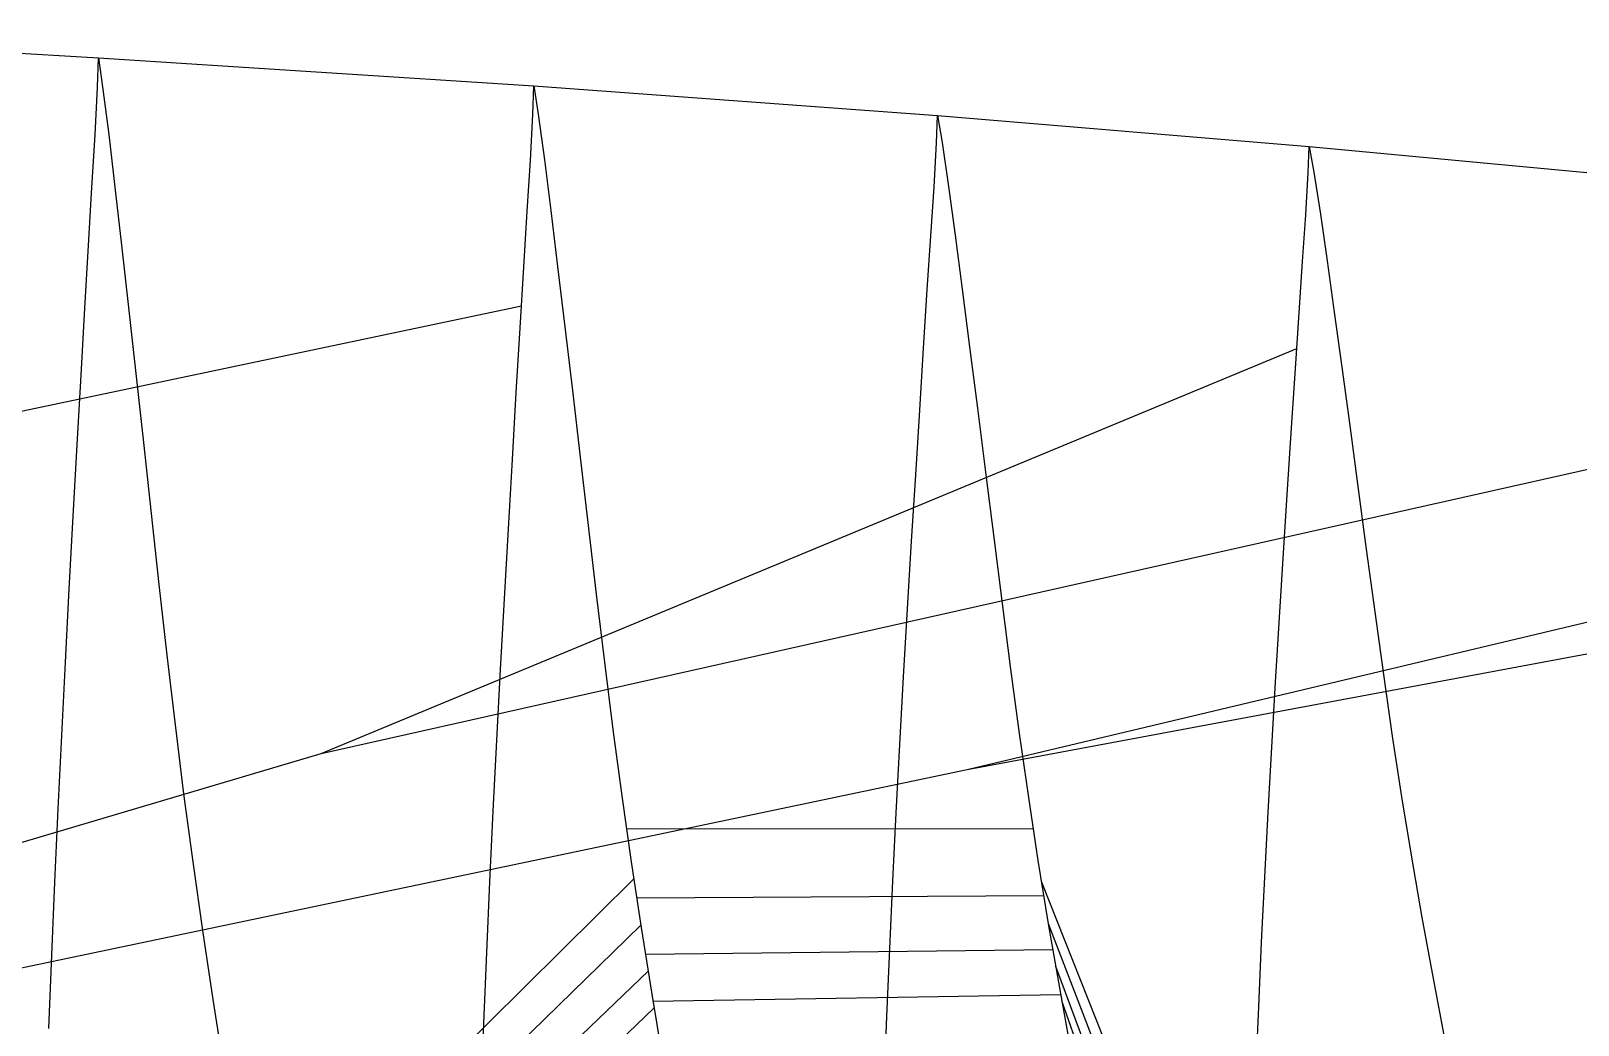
# Model space of a CAD drawing. Extents: x -427 to 427, y 0 to 209.
# Drawn here: x 303.1 to 360.8, y 165.5 to 202.5 of the extents above; entities that cross this region are included whole.
import ezdxf

# ---------------------------------------------------------------- set-up
doc = ezdxf.new("R2010")
doc.units = 0

msp = doc.modelspace()

# ---------------------------------------------------------------- linework, layer by layer
at = {"layer": 'default', "color": 5, "linetype": 'CONTINUOUS'}
for p, q in [((288.417, 202.54, 87.256), (305.632, 201.542, 99.933)), ((305.632, 201.542, 99.933), (305.79, 200.452, 99.807)), ((305.632, 201.542, 99.933), (321.865, 200.492, 113.096)), ((305.79, 200.452, 99.807), (306.019, 198.682, 99.639)), ((321.865, 200.492, 113.096), (322.028, 199.441, 112.981)), ((321.865, 200.492, 113.096), (336.917, 199.388, 126.718)), ((322.028, 199.441, 112.981), (322.263, 197.733, 112.829)), ((336.917, 199.388, 126.718), (337.085, 198.378, 126.616)), ((336.917, 199.388, 126.718), (350.773, 198.234, 140.812)), ((306.019, 198.682, 99.639), (306.245, 196.718, 99.489)), ((337.085, 198.378, 126.616), (337.328, 196.739, 126.483)), ((350.773, 198.234, 140.812), (350.944, 197.271, 140.724)), ((350.773, 198.234, 140.812), (363.405, 197.045, 155.205)), ((322.263, 197.733, 112.829), (322.497, 195.839, 112.693)), ((350.944, 197.271, 140.724), (351.191, 195.707, 140.609)), ((306.245, 196.718, 99.489), (306.49, 194.553, 99.328)), ((337.328, 196.739, 126.483), (337.569, 194.919, 126.365)), ((322.497, 195.839, 112.693), (322.75, 193.751, 112.548)), ((351.191, 195.707, 140.609), (351.436, 193.972, 140.509)), ((306.49, 194.553, 99.328), (306.756, 192.224, 99.154)), ((337.569, 194.919, 126.365), (337.83, 192.914, 126.24)), ((351.436, 193.972, 140.509), (351.702, 192.059, 140.402)), ((322.75, 193.751, 112.548), (323.024, 191.504, 112.39)), ((337.83, 192.914, 126.24), (338.113, 190.756, 126.103)), ((261.886, 179.782, 153.3), (321.403, 192.284, 114.247)), ((306.756, 192.224, 99.154), (307.029, 189.761, 98.978)), ((323.024, 191.504, 112.39), (323.307, 189.129, 112.231)), ((351.702, 192.059, 140.402), (351.99, 190.001, 140.286)), ((313.93, 175.592, 211.473), (350.306, 190.698, 141.804)), ((338.113, 190.756, 126.103), (338.405, 188.474, 125.966)), ((351.99, 190.001, 140.286), (352.287, 187.825, 140.17)), ((307.029, 189.761, 98.978), (307.31, 187.188, 98.802)), ((313.93, 175.592, 211.473), (374.406, 189.176, 170.518)), ((323.307, 189.129, 112.231), (323.596, 186.646, 112.072)), ((338.025, 174.997, 242.953), (393.594, 188.242, 199.01)), ((338.405, 188.474, 125.966), (338.704, 186.09, 125.83)), ((338.025, 174.997, 242.953), (407.597, 187.997, 226.556)), ((352.287, 187.825, 140.17), (352.591, 185.551, 140.054)), ((307.31, 187.188, 98.802), (307.596, 184.55, 98.623)), ((323.596, 186.646, 112.072), (323.892, 184.102, 111.911)), ((338.704, 186.09, 125.83), (339.009, 183.646, 125.69)), ((352.591, 185.551, 140.054), (352.901, 183.22, 139.937)), ((307.596, 184.55, 98.623), (307.887, 181.898, 98.439)), ((323.892, 184.102, 111.911), (324.193, 181.544, 111.744)), ((339.009, 183.646, 125.69), (339.32, 181.189, 125.547)), ((352.901, 183.22, 139.937), (353.217, 180.876, 139.815)), ((307.887, 181.898, 98.439), (308.184, 179.263, 98.246)), ((324.193, 181.544, 111.744), (324.499, 179.002, 111.57)), ((339.32, 181.189, 125.547), (339.636, 178.747, 125.396)), ((353.217, 180.876, 139.815), (353.539, 178.548, 139.687)), ((308.184, 179.263, 98.246), (308.489, 176.661, 98.039)), ((324.499, 179.002, 111.57), (324.814, 176.492, 111.383)), ((339.636, 178.747, 125.396), (339.961, 176.337, 125.234)), ((353.539, 178.548, 139.687), (353.87, 176.249, 139.549)), ((308.489, 176.661, 98.039), (308.808, 174.096, 97.813)), ((324.814, 176.492, 111.383), (325.143, 174.018, 111.177)), ((339.961, 176.337, 125.234), (340.301, 173.961, 125.055)), ((353.87, 176.249, 139.549), (354.214, 173.982, 139.394)), ((308.808, 174.096, 97.813), (309.146, 171.552, 97.559)), ((325.143, 174.018, 111.177), (325.492, 171.564, 110.946)), ((340.301, 173.961, 125.055), (340.661, 171.604, 124.852)), ((354.214, 173.982, 139.394), (354.58, 171.735, 139.219)), ((309.146, 171.552, 97.559), (309.508, 169.002, 97.275)), ((325.492, 171.564, 110.946), (325.865, 169.105, 110.687)), ((340.661, 171.604, 124.852), (341.045, 169.243, 124.624)), ((354.58, 171.735, 139.219), (354.971, 169.484, 139.021)), ((348.44, 151.54, 146.433), (340.787, 170.83, 124.777)), ((309.508, 169.002, 97.275), (309.895, 166.424, 96.96)), ((325.865, 169.105, 110.687), (326.263, 166.619, 110.399)), ((341.045, 169.243, 124.624), (341.457, 166.856, 124.37)), ((348.417, 150.095, 146.562), (341.055, 169.241, 124.614)), ((354.971, 169.484, 139.021), (355.388, 167.207, 138.8)), ((348.393, 148.65, 146.69), (341.323, 167.651, 124.451)), ((341.457, 166.856, 124.37), (341.892, 164.428, 124.094)), ((355.388, 167.207, 138.8), (355.83, 164.892, 138.559)), ((309.895, 166.424, 96.96), (310.304, 163.802, 96.619)), ((326.263, 166.619, 110.399), (326.685, 164.09, 110.087)), ((348.37, 147.205, 146.819), (341.544, 166.37, 124.315))]:
    msp.add_line(p, q, dxfattribs=at)
at = {"layer": 'default', "color": 3, "linetype": 'CONTINUOUS'}
for p, q in [((305.594, 200.44, 100.064), (305.632, 201.542, 99.933)), ((305.507, 198.661, 100.309), (305.594, 200.44, 100.064)), ((321.827, 199.428, 113.22), (321.865, 200.492, 113.096)), ((321.739, 197.71, 113.45), (321.827, 199.428, 113.22)), ((336.878, 198.365, 126.834), (336.917, 199.388, 126.718)), ((305.389, 196.702, 100.608), (305.507, 198.661, 100.309)), ((336.789, 196.713, 127.049), (336.878, 198.365, 126.834)), ((350.735, 197.257, 140.92), (350.773, 198.234, 140.812)), ((321.619, 195.818, 113.731), (321.739, 197.71, 113.45)), ((305.26, 194.543, 100.935), (305.389, 196.702, 100.608)), ((336.667, 194.895, 127.311), (336.789, 196.713, 127.049)), ((350.647, 195.68, 141.119), (350.735, 197.257, 140.92)), ((321.489, 193.734, 114.039), (321.619, 195.818, 113.731)), ((350.525, 193.943, 141.36), (350.647, 195.68, 141.119)), ((305.127, 192.198, 101.282), (305.26, 194.543, 100.935)), ((336.534, 192.89, 127.597), (336.667, 194.895, 127.311)), ((350.393, 192.029, 141.625), (350.525, 193.943, 141.36)), ((321.355, 191.47, 114.365), (321.489, 193.734, 114.039)), ((336.398, 190.713, 127.901), (336.534, 192.89, 127.597)), ((304.986, 189.706, 101.651), (305.127, 192.198, 101.282)), ((350.257, 189.95, 141.905), (350.393, 192.029, 141.625)), ((321.212, 189.064, 114.712), (321.355, 191.47, 114.365)), ((336.252, 188.4, 128.224), (336.398, 190.713, 127.901)), ((350.111, 187.741, 142.204), (350.257, 189.95, 141.905)), ((304.839, 187.11, 102.033), (304.986, 189.706, 101.651)), ((321.064, 186.557, 115.072), (321.212, 189.064, 114.712)), ((336.101, 185.99, 128.56), (336.252, 188.4, 128.224)), ((349.961, 185.44, 142.513), (350.111, 187.741, 142.204)), ((304.692, 184.441, 102.423), (304.839, 187.11, 102.033)), ((320.915, 183.98, 115.437), (321.064, 186.557, 115.072)), ((335.949, 183.512, 128.901), (336.101, 185.99, 128.56)), ((349.811, 183.074, 142.829), (349.961, 185.44, 142.513)), ((304.545, 181.729, 102.814), (304.692, 184.441, 102.423)), ((320.767, 181.361, 115.806), (320.915, 183.98, 115.437)), ((335.799, 180.994, 129.245), (335.949, 183.512, 128.901)), ((349.66, 180.669, 143.146), (349.811, 183.074, 142.829)), ((304.401, 179.001, 103.203), (304.545, 181.729, 102.814)), ((320.622, 178.728, 116.172), (320.767, 181.361, 115.806)), ((335.651, 178.462, 129.586), (335.799, 180.994, 129.245)), ((349.513, 178.252, 143.461), (349.66, 180.669, 143.146)), ((304.264, 176.27, 103.585), (304.401, 179.001, 103.203)), ((320.483, 176.091, 116.531), (320.622, 178.728, 116.172)), ((335.51, 175.927, 129.921), (335.651, 178.462, 129.586)), ((349.373, 175.831, 143.771), (349.513, 178.252, 143.461)), ((304.133, 173.535, 103.957), (304.264, 176.27, 103.585)), ((320.351, 173.451, 116.881), (320.483, 176.091, 116.531)), ((335.375, 173.388, 130.249), (335.51, 175.927, 129.921)), ((248.63, 156.249, 286.058), (313.93, 175.592, 211.473)), ((349.24, 173.407, 144.074), (349.373, 175.831, 143.771)), ((248.63, 156.249, 286.058), (338.025, 174.997, 242.953)), ((304.009, 170.802, 104.321), (304.133, 173.535, 103.957)), ((320.226, 170.811, 117.224), (320.351, 173.451, 116.881)), ((335.249, 170.851, 130.569), (335.375, 173.388, 130.249)), ((349.114, 170.984, 144.37), (349.24, 173.407, 144.074)), ((303.894, 168.073, 104.673), (304.009, 170.802, 104.321)), ((320.11, 168.176, 117.555), (320.226, 170.811, 117.224)), ((335.131, 168.318, 130.879), (335.249, 170.851, 130.569)), ((348.997, 168.565, 144.657), (349.114, 170.984, 144.37)), ((348.89, 166.149, 144.936), (348.997, 168.565, 144.657)), ((303.788, 165.346, 105.013), (303.894, 168.073, 104.673)), ((320.003, 165.544, 117.876), (320.11, 168.176, 117.555)), ((335.023, 165.787, 131.179), (335.131, 168.318, 130.879)), ((348.793, 163.73, 145.205), (348.89, 166.149, 144.936)), ((319.906, 162.908, 118.185), (320.003, 165.544, 117.876)), ((334.924, 163.253, 131.469), (335.023, 165.787, 131.179))]:
    msp.add_line(p, q, dxfattribs=at)
at = {"layer": 'default', "color": 30, "linetype": 'CONTINUOUS'}
for p, q in [((325.316, 172.798, 111.062), (340.48, 172.789, 124.954)), ((325.7, 170.213, 110.799), (340.876, 170.307, 124.723)), ((326.024, 168.111, 110.572), (341.21, 168.288, 124.522)), ((326.305, 166.366, 110.368), (341.5, 166.613, 124.342))]:
    msp.add_line(p, q, dxfattribs=at)
at = {"layer": 'default', "color": 1, "linetype": 'CONTINUOUS'}
for p, q in [((303.33, 148.858, 106.827), (325.589, 170.922, 110.878)), ((303.305, 147.227, 106.98), (325.859, 169.201, 110.687)), ((303.28, 145.596, 107.134), (326.128, 167.48, 110.495)), ((303.254, 143.964, 107.288), (326.348, 166.113, 110.337))]:
    msp.add_line(p, q, dxfattribs=at)

doc.saveas('drawing.dxf')
